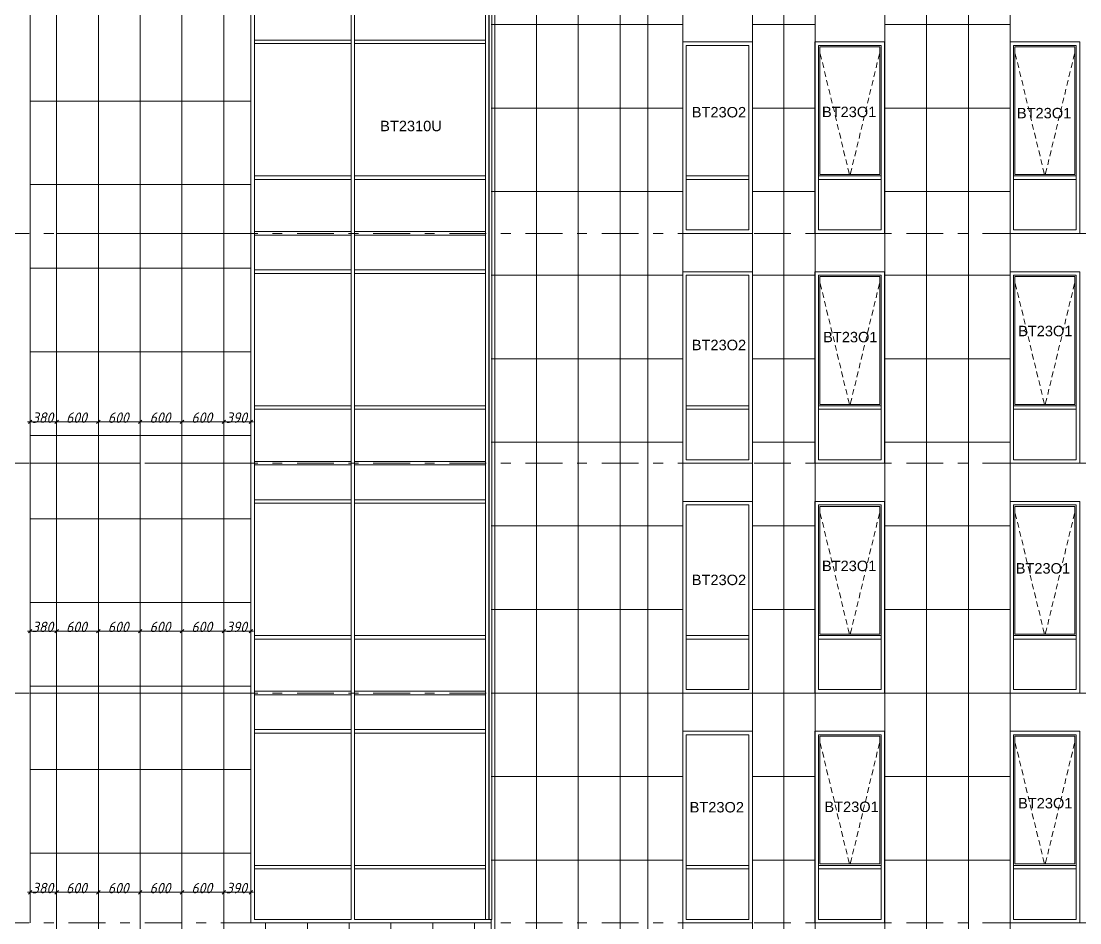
# Model space of a CAD drawing. Header units: millimetres. Extents: x 1499747 to 4230374, y -28481 to 441852.
# Drawn here: x 2796593 to 2811793, y -4283 to 8664 of the extents above; entities that cross this region are included whole.
import ezdxf
from ezdxf.xclip import XClip

# ---------------------------------------------------------------- set-up
doc = ezdxf.new("R2010")
doc.units = ezdxf.units.MM
doc.header["$MEASUREMENT"] = 0
doc.header["$XCLIPFRAME"] = 0
doc.linetypes.add('Штрих-Штриховая', pattern=[1093.611073, 529.166651, -211.666656, 141.111112, -211.666656])
for name, color, linetype, lineweight in [('3 Фасад_27_0_Ном._пера__20_Ном._пера__1', 1, 'Continuous', 18), ('3 Фасад_27_Витражные окна_Ном._пера__1_Ном._пера__7', 7, 'Continuous', 18), ('3 Фасад_27_Витражные окна_Ном._пера__20_Ном._пера__1', 1, 'Continuous', 18), ('3 Фасад_27_Витражные окна_Ном._пера__92_Ном._пера__233', 233, 'Continuous', 18), ('3 Фасад_27_Отделка керамика_Ном._пера__1_Ном._пера__7', 7, 'Continuous', 18), ('3 Фасад_27_Отделка керамика_Ном._пера__74_Ном._пера__255', 255, 'Continuous', 18), ('3 Фасад_27_Размер - ГКЛ перегородки_Ном._пера__20_Ном._пера__1', 1, 'Continuous', 18), ('3 Фасад_27_Размер - ГКЛ перегородки_Ном._пера__5_Ном._пера__5', 5, 'Continuous', 18), ('3 Фасад_27_Сетка кладки_Ном._пера__1_Ном._пера__7', 7, 'Continuous', 18)]:
    doc.layers.add(name, color=color, linetype=linetype, lineweight=lineweight)
doc.layers.add('Чертеж и Рисунок', color=7, linetype='Continuous')
doc.styles.add('СГЕНЕРИР_СТИЛЬ_1', font='')
doc.styles.add('СГЕНЕРИР_СТИЛЬ_2', font='arial.ttf')
doc.styles.get('СГЕНЕРИР_СТИЛЬ_1').set_extended_font_data('GOST Common', italic=True)

# ---------------------------------------------------------------- blocks, each defined once
blk = doc.blocks.new('Чертеж_7_27', base_point=(1694889, 9891))
at = {"layer": '3 Фасад_27_0_Ном._пера__20_Ном._пера__1', "color": 252, "linetype": 'Штрих-Штриховая', "true_color": 0x939598}
for p, q in [((1677947, 33291), (1716089, 33291)), ((1677947, 29991), (1716089, 29991)), ((1677947, 26691), (1716089, 26691)), ((1677947, 23391), (1716089, 23391))]:
    blk.add_line(p, q, dxfattribs=at)
at = {"layer": '3 Фасад_27_Витражные окна_Ном._пера__1_Ном._пера__7', "color": 252, "linetype": 'Continuous', "true_color": 0x939598}
for p, q in [((1693689, 36591), (1693689, 36041)), ((1693739, 36566), (1693739, 36066)), ((1695128, 36066), (1695128, 36566)), ((1695178, 36066), (1695178, 36566)), ((1697059, 36041), (1697059, 36591)), ((1697105, 36041), (1697105, 36591)), ((1697112, 36041), (1697112, 36591)), ((1697148, 36041), (1697148, 36591)), ((1693689, 36041), (1693689, 34091)), ((1693739, 36066), (1695128, 36066)), ((1693739, 36066), (1693739, 36041)), ((1693739, 36041), (1693739, 36016)), ((1695128, 36041), (1695128, 36066)), ((1695128, 36016), (1695128, 36041)), ((1695178, 36066), (1697059, 36066)), ((1695178, 36041), (1695178, 36066)), ((1695178, 36016), (1695178, 36041)), ((1697059, 34091), (1697059, 36041)), ((1697105, 34091), (1697105, 36041)), ((1697112, 34091), (1697112, 36041)), ((1697148, 34091), (1697148, 36041)), ((1693739, 36016), (1695128, 36016)), ((1693739, 36016), (1693739, 34116)), ((1695128, 34116), (1695128, 36016)), ((1695178, 36016), (1697059, 36016)), ((1695178, 34116), (1695178, 36016)), ((1699939, 35991), (1700839, 35991)), ((1699939, 35591), (1699939, 35991)), ((1700839, 35591), (1700839, 35991)), ((1701838, 35991), (1702738, 35991)), ((1701838, 35591), (1701838, 35991)), ((1701858, 35971), (1701858, 34136)), ((1702718, 35971), (1701858, 35971)), ((1702718, 34136), (1702718, 35971)), ((1702738, 35591), (1702738, 35991)), ((1704639, 35591), (1704639, 35991)), ((1705539, 35991), (1704639, 35991)), ((1704659, 34136), (1704659, 35971)), ((1704659, 35971), (1705519, 35971)), ((1705519, 35971), (1705519, 34136)), ((1705539, 35591), (1705539, 35991)), ((1699939, 34116), (1699939, 35591)), ((1700839, 34116), (1700839, 35591)), ((1701838, 34116), (1701838, 35591)), ((1702738, 34116), (1702738, 35591)), ((1704639, 34116), (1704639, 35591)), ((1705539, 34116), (1705539, 35591)), ((1693689, 34091), (1693689, 33291)), ((1693739, 34116), (1695128, 34116)), ((1693739, 34116), (1693739, 34091)), ((1693739, 34091), (1693739, 34066)), ((1693739, 34066), (1695128, 34066)), ((1693739, 34066), (1693739, 33316)), ((1695128, 34091), (1695128, 34116)), ((1695128, 34066), (1695128, 34091)), ((1695128, 33316), (1695128, 34066)), ((1695178, 34116), (1697059, 34116)), ((1695178, 34091), (1695178, 34116)), ((1695178, 34066), (1695178, 34091)), ((1695178, 34066), (1697059, 34066)), ((1695178, 33316), (1695178, 34066)), ((1697059, 33291), (1697059, 34091)), ((1697105, 33291), (1697105, 34091)), ((1697112, 33291), (1697112, 34091)), ((1697148, 33291), (1697148, 34091)), ((1699939, 34091), (1699939, 34116)), ((1700839, 34116), (1699939, 34116)), ((1699939, 34066), (1699939, 34091)), ((1699939, 33341), (1699939, 34066)), ((1700839, 34066), (1699939, 34066)), ((1700839, 34091), (1700839, 34116)), ((1700839, 34066), (1700839, 34091)), ((1700839, 33341), (1700839, 34066)), ((1701838, 34091), (1701838, 34116)), ((1702738, 34116), (1701838, 34116)), ((1701838, 34066), (1701838, 34091)), ((1701838, 33341), (1701838, 34066)), ((1702738, 34066), (1701838, 34066)), ((1701858, 34136), (1702718, 34136)), ((1702738, 34091), (1702738, 34116)), ((1702738, 34066), (1702738, 34091)), ((1702738, 33341), (1702738, 34066)), ((1704639, 34091), (1704639, 34116)), ((1704639, 34116), (1705539, 34116)), ((1704639, 34066), (1704639, 34091)), ((1704639, 33341), (1704639, 34066)), ((1704639, 34066), (1705539, 34066)), ((1705519, 34136), (1704659, 34136)), ((1705539, 34091), (1705539, 34116)), ((1705539, 34066), (1705539, 34091)), ((1705539, 33341), (1705539, 34066)), ((1693689, 33291), (1693689, 32741)), ((1693739, 33316), (1695128, 33316)), ((1693739, 33316), (1693739, 33291)), ((1693739, 33291), (1693739, 33266)), ((1695128, 33291), (1695128, 33316)), ((1695128, 33266), (1695128, 33291)), ((1695178, 33316), (1697059, 33316)), ((1695178, 33291), (1695178, 33316)), ((1695178, 33266), (1695178, 33291)), ((1697059, 32741), (1697059, 33291)), ((1697105, 32741), (1697105, 33291)), ((1697112, 32741), (1697112, 33291)), ((1697148, 32741), (1697148, 33291)), ((1700839, 33341), (1699939, 33341)), ((1702738, 33341), (1701838, 33341)), ((1704639, 33341), (1705539, 33341)), ((1693739, 33266), (1695128, 33266)), ((1693739, 33266), (1693739, 32766)), ((1695128, 32766), (1695128, 33266)), ((1695178, 33266), (1697059, 33266)), ((1695178, 32766), (1695178, 33266)), ((1693689, 32741), (1693689, 30791)), ((1693739, 32766), (1695128, 32766)), ((1693739, 32766), (1693739, 32741)), ((1693739, 32741), (1693739, 32716)), ((1693739, 32716), (1695128, 32716)), ((1693739, 32716), (1693739, 30816)), ((1695128, 32741), (1695128, 32766)), ((1695128, 32716), (1695128, 32741)), ((1695128, 30816), (1695128, 32716)), ((1695178, 32766), (1697059, 32766)), ((1695178, 32741), (1695178, 32766)), ((1695178, 32716), (1695178, 32741)), ((1695178, 32716), (1697059, 32716)), ((1695178, 30816), (1695178, 32716)), ((1697059, 30791), (1697059, 32741)), ((1697105, 30791), (1697105, 32741)), ((1697112, 30791), (1697112, 32741)), ((1697148, 30791), (1697148, 32741)), ((1699939, 32691), (1700839, 32691)), ((1699939, 32291), (1699939, 32691)), ((1700839, 32291), (1700839, 32691)), ((1701838, 32691), (1702738, 32691)), ((1701838, 32291), (1701838, 32691)), ((1702738, 32291), (1702738, 32691)), ((1704639, 32291), (1704639, 32691)), ((1705539, 32691), (1704639, 32691)), ((1705539, 32291), (1705539, 32691)), ((1701858, 32671), (1701858, 30836)), ((1702718, 32671), (1701858, 32671)), ((1702718, 30836), (1702718, 32671)), ((1704659, 30836), (1704659, 32671)), ((1704659, 32671), (1705519, 32671)), ((1705519, 32671), (1705519, 30836)), ((1699939, 30816), (1699939, 32291)), ((1700839, 30816), (1700839, 32291)), ((1701838, 30816), (1701838, 32291)), ((1702738, 30816), (1702738, 32291)), ((1704639, 30816), (1704639, 32291)), ((1705539, 30816), (1705539, 32291)), ((1693689, 30791), (1693689, 29991)), ((1693739, 30816), (1695128, 30816)), ((1693739, 30816), (1693739, 30791)), ((1693739, 30791), (1693739, 30766)), ((1693739, 30766), (1695128, 30766)), ((1693739, 30766), (1693739, 30016)), ((1695128, 30791), (1695128, 30816)), ((1695128, 30766), (1695128, 30791)), ((1695128, 30016), (1695128, 30766)), ((1695178, 30816), (1697059, 30816)), ((1695178, 30791), (1695178, 30816)), ((1695178, 30766), (1695178, 30791)), ((1695178, 30766), (1697059, 30766)), ((1695178, 30016), (1695178, 30766)), ((1697059, 29991), (1697059, 30791)), ((1697105, 29991), (1697105, 30791)), ((1697112, 29991), (1697112, 30791)), ((1697148, 29991), (1697148, 30791)), ((1699939, 30791), (1699939, 30816)), ((1700839, 30816), (1699939, 30816)), ((1699939, 30766), (1699939, 30791)), ((1699939, 30041), (1699939, 30766)), ((1700839, 30766), (1699939, 30766)), ((1700839, 30791), (1700839, 30816)), ((1700839, 30766), (1700839, 30791)), ((1700839, 30041), (1700839, 30766)), ((1701838, 30791), (1701838, 30816)), ((1702738, 30816), (1701838, 30816)), ((1701838, 30766), (1701838, 30791)), ((1701838, 30041), (1701838, 30766)), ((1702738, 30766), (1701838, 30766)), ((1701858, 30836), (1702718, 30836)), ((1702738, 30791), (1702738, 30816)), ((1702738, 30766), (1702738, 30791)), ((1702738, 30041), (1702738, 30766)), ((1704639, 30791), (1704639, 30816)), ((1704639, 30816), (1705539, 30816)), ((1704639, 30766), (1704639, 30791)), ((1704639, 30041), (1704639, 30766)), ((1704639, 30766), (1705539, 30766)), ((1705519, 30836), (1704659, 30836)), ((1705539, 30791), (1705539, 30816)), ((1705539, 30766), (1705539, 30791)), ((1705539, 30041), (1705539, 30766)), ((1693689, 29991), (1693689, 29441)), ((1693739, 30016), (1695128, 30016)), ((1693739, 30016), (1693739, 29991)), ((1693739, 29991), (1693739, 29966)), ((1693739, 29966), (1695128, 29966)), ((1693739, 29966), (1693739, 29466)), ((1695128, 29991), (1695128, 30016)), ((1695128, 29966), (1695128, 29991)), ((1695128, 29466), (1695128, 29966)), ((1695178, 30016), (1697059, 30016)), ((1695178, 29991), (1695178, 30016)), ((1695178, 29966), (1695178, 29991)), ((1695178, 29966), (1697059, 29966)), ((1695178, 29466), (1695178, 29966)), ((1697059, 29441), (1697059, 29991)), ((1697105, 29441), (1697105, 29991)), ((1697112, 29441), (1697112, 29991)), ((1697148, 29441), (1697148, 29991)), ((1700839, 30041), (1699939, 30041)), ((1702738, 30041), (1701838, 30041)), ((1704639, 30041), (1705539, 30041)), ((1693689, 29441), (1693689, 27491)), ((1693739, 29466), (1695128, 29466)), ((1693739, 29466), (1693739, 29441)), ((1693739, 29441), (1693739, 29416)), ((1693739, 29416), (1695128, 29416)), ((1693739, 29416), (1693739, 27516)), ((1695128, 29441), (1695128, 29466)), ((1695128, 29416), (1695128, 29441)), ((1695128, 27516), (1695128, 29416)), ((1695178, 29466), (1697059, 29466)), ((1695178, 29441), (1695178, 29466)), ((1695178, 29416), (1695178, 29441)), ((1695178, 29416), (1697059, 29416)), ((1695178, 27516), (1695178, 29416)), ((1697059, 27491), (1697059, 29441)), ((1697105, 27491), (1697105, 29441)), ((1697112, 27491), (1697112, 29441)), ((1697148, 27491), (1697148, 29441)), ((1699939, 29391), (1700839, 29391)), ((1699939, 28991), (1699939, 29391)), ((1700839, 28991), (1700839, 29391)), ((1701838, 29391), (1702738, 29391)), ((1701838, 28991), (1701838, 29391)), ((1701858, 29371), (1701858, 27536)), ((1702718, 29371), (1701858, 29371)), ((1702718, 27536), (1702718, 29371)), ((1702738, 28991), (1702738, 29391)), ((1704639, 28991), (1704639, 29391)), ((1705539, 29391), (1704639, 29391)), ((1704659, 27536), (1704659, 29371)), ((1704659, 29371), (1705519, 29371)), ((1705519, 29371), (1705519, 27536)), ((1705539, 28991), (1705539, 29391)), ((1699939, 27516), (1699939, 28991)), ((1700839, 27516), (1700839, 28991)), ((1701838, 27516), (1701838, 28991)), ((1702738, 27516), (1702738, 28991)), ((1704639, 27516), (1704639, 28991)), ((1705539, 27516), (1705539, 28991)), ((1693739, 27516), (1695128, 27516)), ((1693739, 27516), (1693739, 27491)), ((1695128, 27491), (1695128, 27516)), ((1695178, 27516), (1697059, 27516)), ((1695178, 27491), (1695178, 27516)), ((1699939, 27491), (1699939, 27516)), ((1700839, 27516), (1699939, 27516)), ((1700839, 27491), (1700839, 27516)), ((1701838, 27491), (1701838, 27516)), ((1702738, 27516), (1701838, 27516)), ((1701858, 27536), (1702718, 27536)), ((1702738, 27491), (1702738, 27516)), ((1704639, 27491), (1704639, 27516)), ((1704639, 27516), (1705539, 27516)), ((1705519, 27536), (1704659, 27536)), ((1705539, 27491), (1705539, 27516)), ((1693689, 27491), (1693689, 26691)), ((1693739, 27491), (1693739, 27466)), ((1693739, 27466), (1695128, 27466)), ((1693739, 27466), (1693739, 26716)), ((1695128, 27466), (1695128, 27491)), ((1695128, 26716), (1695128, 27466)), ((1695178, 27466), (1695178, 27491)), ((1695178, 27466), (1697059, 27466)), ((1695178, 26716), (1695178, 27466)), ((1697059, 26691), (1697059, 27491)), ((1697105, 26691), (1697105, 27491)), ((1697112, 26691), (1697112, 27491)), ((1697148, 26691), (1697148, 27491)), ((1699939, 27466), (1699939, 27491)), ((1699939, 26741), (1699939, 27466)), ((1700839, 27466), (1699939, 27466)), ((1700839, 27466), (1700839, 27491)), ((1700839, 26741), (1700839, 27466)), ((1701838, 27466), (1701838, 27491)), ((1701838, 26741), (1701838, 27466)), ((1702738, 27466), (1701838, 27466)), ((1702738, 27466), (1702738, 27491)), ((1702738, 26741), (1702738, 27466)), ((1704639, 27466), (1704639, 27491)), ((1704639, 26741), (1704639, 27466)), ((1704639, 27466), (1705539, 27466)), ((1705539, 27466), (1705539, 27491)), ((1705539, 26741), (1705539, 27466)), ((1693689, 26691), (1693689, 26141)), ((1693739, 26716), (1695128, 26716)), ((1693739, 26716), (1693739, 26691)), ((1693739, 26691), (1693739, 26666)), ((1693739, 26666), (1695128, 26666)), ((1693739, 26666), (1693739, 26166)), ((1695128, 26691), (1695128, 26716)), ((1695128, 26666), (1695128, 26691)), ((1695128, 26166), (1695128, 26666)), ((1695178, 26716), (1697059, 26716)), ((1695178, 26691), (1695178, 26716)), ((1695178, 26666), (1695178, 26691)), ((1695178, 26666), (1697059, 26666)), ((1695178, 26166), (1695178, 26666)), ((1697059, 26141), (1697059, 26691)), ((1697105, 26141), (1697105, 26691)), ((1697112, 26141), (1697112, 26691)), ((1697148, 26141), (1697148, 26691)), ((1700839, 26741), (1699939, 26741)), ((1702738, 26741), (1701838, 26741)), ((1704639, 26741), (1705539, 26741)), ((1693739, 26166), (1695128, 26166)), ((1693739, 26166), (1693739, 26141)), ((1695128, 26141), (1695128, 26166)), ((1695178, 26166), (1697059, 26166)), ((1695178, 26141), (1695178, 26166)), ((1693689, 26141), (1693689, 24191)), ((1693739, 26141), (1693739, 26116)), ((1693739, 26116), (1695128, 26116)), ((1693739, 26116), (1693739, 24216)), ((1695128, 26116), (1695128, 26141)), ((1695128, 24216), (1695128, 26116)), ((1695178, 26116), (1695178, 26141)), ((1695178, 26116), (1697059, 26116)), ((1695178, 24216), (1695178, 26116)), ((1697059, 24191), (1697059, 26141)), ((1697105, 24191), (1697105, 26141)), ((1697112, 24191), (1697112, 26141)), ((1697148, 24191), (1697148, 26141)), ((1699939, 26091), (1700839, 26091)), ((1699939, 25691), (1699939, 26091)), ((1700839, 25691), (1700839, 26091)), ((1701838, 26091), (1702738, 26091)), ((1701838, 25691), (1701838, 26091)), ((1701858, 26071), (1701858, 24236)), ((1702718, 26071), (1701858, 26071)), ((1702718, 24236), (1702718, 26071)), ((1702738, 25691), (1702738, 26091)), ((1704639, 25691), (1704639, 26091)), ((1705539, 26091), (1704639, 26091)), ((1704659, 24236), (1704659, 26071)), ((1704659, 26071), (1705519, 26071)), ((1705519, 26071), (1705519, 24236)), ((1705539, 25691), (1705539, 26091)), ((1699939, 24216), (1699939, 25691)), ((1700839, 24216), (1700839, 25691)), ((1701838, 24216), (1701838, 25691)), ((1702738, 24216), (1702738, 25691)), ((1704639, 24216), (1704639, 25691)), ((1705539, 24216), (1705539, 25691)), ((1693689, 24191), (1693689, 23391)), ((1693739, 24216), (1695128, 24216)), ((1693739, 24216), (1693739, 24191)), ((1693739, 24191), (1693739, 24166)), ((1695128, 24191), (1695128, 24216)), ((1695128, 24166), (1695128, 24191)), ((1695178, 24216), (1697059, 24216)), ((1695178, 24191), (1695178, 24216)), ((1695178, 24166), (1695178, 24191)), ((1697059, 23441), (1697059, 24191)), ((1697105, 23441), (1697105, 24191)), ((1697112, 23441), (1697112, 24191)), ((1697148, 23441), (1697148, 24191)), ((1699939, 24191), (1699939, 24216)), ((1700839, 24216), (1699939, 24216)), ((1699939, 24166), (1699939, 24191)), ((1700839, 24191), (1700839, 24216)), ((1700839, 24166), (1700839, 24191)), ((1701838, 24191), (1701838, 24216)), ((1702738, 24216), (1701838, 24216)), ((1701838, 24166), (1701838, 24191)), ((1701858, 24236), (1702718, 24236)), ((1702738, 24191), (1702738, 24216)), ((1702738, 24166), (1702738, 24191)), ((1704639, 24191), (1704639, 24216)), ((1704639, 24216), (1705539, 24216)), ((1704639, 24166), (1704639, 24191)), ((1705519, 24236), (1704659, 24236)), ((1705539, 24191), (1705539, 24216)), ((1705539, 24166), (1705539, 24191)), ((1693739, 24166), (1695128, 24166)), ((1693739, 24166), (1693739, 23441)), ((1695128, 23441), (1695128, 24166)), ((1695178, 24166), (1697059, 24166)), ((1695178, 23441), (1695178, 24166)), ((1699939, 23441), (1699939, 24166)), ((1700839, 24166), (1699939, 24166)), ((1700839, 23441), (1700839, 24166)), ((1701838, 23441), (1701838, 24166)), ((1702738, 24166), (1701838, 24166)), ((1702738, 23441), (1702738, 24166)), ((1704639, 23441), (1704639, 24166)), ((1704639, 24166), (1705539, 24166)), ((1705539, 23441), (1705539, 24166)), ((1693739, 23441), (1695128, 23441)), ((1695178, 23441), (1697059, 23441)), ((1697059, 23441), (1697084, 23441)), ((1697084, 23441), (1697105, 23441)), ((1697112, 23441), (1697105, 23441)), ((1697121, 23441), (1697112, 23441)), ((1697121, 23441), (1697139, 23441)), ((1697148, 23441), (1697139, 23441)), ((1697139, 23391), (1697139, 23441)), ((1700839, 23441), (1699939, 23441)), ((1702738, 23441), (1701838, 23441)), ((1704639, 23441), (1705539, 23441)), ((1693689, 23391), (1695153, 23391)), ((1695153, 23391), (1697084, 23391)), ((1697084, 23391), (1697139, 23391))]:
    blk.add_line(p, q, dxfattribs=at)
at = {"layer": '3 Фасад_27_Витражные окна_Ном._пера__92_Ном._пера__233', "color": 252, "linetype": 'Continuous', "true_color": 0x939598}
for p, q in [((1701864, 35870), (1701883, 35792)), ((1701894, 35744), (1701913, 35666)), ((1702682, 35744), (1702664, 35666)), ((1702713, 35870), (1702694, 35792)), ((1704664, 35870), (1704683, 35792)), ((1704695, 35744), (1704714, 35666)), ((1705483, 35744), (1705464, 35666)), ((1705513, 35870), (1705495, 35792)), ((1701925, 35617), (1701944, 35539)), ((1702652, 35617), (1702633, 35539)), ((1704725, 35617), (1704744, 35539)), ((1705452, 35617), (1705434, 35539)), ((1701955, 35491), (1701974, 35413)), ((1702621, 35491), (1702603, 35413)), ((1704756, 35491), (1704775, 35413)), ((1705422, 35491), (1705403, 35413)), ((1701986, 35364), (1702005, 35287)), ((1702591, 35364), (1702572, 35287)), ((1704786, 35364), (1704805, 35287)), ((1705391, 35364), (1705373, 35287)), ((1702016, 35238), (1702035, 35160)), ((1702560, 35238), (1702542, 35160)), ((1704817, 35238), (1704836, 35160)), ((1705361, 35238), (1705342, 35160)), ((1702047, 35112), (1702066, 35034)), ((1702077, 34985), (1702096, 34908)), ((1702499, 34985), (1702481, 34908)), ((1702530, 35112), (1702511, 35034)), ((1704847, 35112), (1704866, 35034)), ((1704878, 34985), (1704897, 34908)), ((1705300, 34985), (1705281, 34908)), ((1705330, 35112), (1705312, 35034)), ((1702108, 34859), (1702127, 34781)), ((1702469, 34859), (1702450, 34781)), ((1704908, 34859), (1704927, 34781)), ((1705269, 34859), (1705251, 34781)), ((1702138, 34733), (1702157, 34655)), ((1702438, 34733), (1702420, 34655)), ((1704939, 34733), (1704958, 34655)), ((1705239, 34733), (1705220, 34655)), ((1702169, 34606), (1702188, 34528)), ((1702408, 34606), (1702389, 34528)), ((1704969, 34606), (1704988, 34528)), ((1705208, 34606), (1705190, 34528)), ((1702199, 34480), (1702218, 34402)), ((1702230, 34353), (1702249, 34276)), ((1702347, 34353), (1702328, 34276)), ((1702377, 34480), (1702359, 34402)), ((1705000, 34480), (1705019, 34402)), ((1705031, 34353), (1705049, 34276)), ((1705147, 34353), (1705129, 34276)), ((1705178, 34480), (1705159, 34402)), ((1702260, 34227), (1702270, 34189)), ((1702316, 34227), (1702307, 34189)), ((1705061, 34227), (1705070, 34189)), ((1705117, 34227), (1705108, 34189)), ((1702270, 34189), (1702282, 34136)), ((1702307, 34189), (1702294, 34136)), ((1705070, 34189), (1705083, 34136)), ((1705108, 34189), (1705095, 34136)), ((1701864, 32570), (1701883, 32492)), ((1702713, 32570), (1702694, 32492)), ((1704664, 32570), (1704683, 32492)), ((1705513, 32570), (1705495, 32492)), ((1701894, 32444), (1701913, 32366)), ((1702682, 32444), (1702664, 32366)), ((1704695, 32444), (1704714, 32366)), ((1705483, 32444), (1705464, 32366)), ((1701925, 32317), (1701944, 32239)), ((1702652, 32317), (1702633, 32239)), ((1704725, 32317), (1704744, 32239)), ((1705452, 32317), (1705434, 32239)), ((1701955, 32191), (1701974, 32113)), ((1702621, 32191), (1702603, 32113)), ((1704756, 32191), (1704775, 32113)), ((1705422, 32191), (1705403, 32113)), ((1701986, 32064), (1702005, 31987)), ((1702016, 31938), (1702035, 31860)), ((1702560, 31938), (1702542, 31860)), ((1702591, 32064), (1702572, 31987)), ((1704786, 32064), (1704805, 31987)), ((1704817, 31938), (1704836, 31860)), ((1705361, 31938), (1705342, 31860)), ((1705391, 32064), (1705373, 31987)), ((1702047, 31812), (1702066, 31734)), ((1702530, 31812), (1702511, 31734)), ((1704847, 31812), (1704866, 31734)), ((1705330, 31812), (1705312, 31734)), ((1702077, 31685), (1702096, 31608)), ((1702499, 31685), (1702481, 31608)), ((1704878, 31685), (1704897, 31608)), ((1705300, 31685), (1705281, 31608)), ((1702108, 31559), (1702127, 31481)), ((1702469, 31559), (1702450, 31481)), ((1704908, 31559), (1704927, 31481)), ((1705269, 31559), (1705251, 31481)), ((1702138, 31433), (1702157, 31355)), ((1702438, 31433), (1702420, 31355)), ((1704939, 31433), (1704958, 31355)), ((1705239, 31433), (1705220, 31355)), ((1702169, 31306), (1702188, 31228)), ((1702199, 31180), (1702218, 31102)), ((1702377, 31180), (1702359, 31102)), ((1702408, 31306), (1702389, 31228)), ((1704969, 31306), (1704988, 31228)), ((1705000, 31180), (1705019, 31102)), ((1705178, 31180), (1705159, 31102)), ((1705208, 31306), (1705190, 31228)), ((1702230, 31053), (1702249, 30976)), ((1702347, 31053), (1702328, 30976)), ((1705031, 31053), (1705049, 30976)), ((1705147, 31053), (1705129, 30976)), ((1702260, 30927), (1702270, 30889)), ((1702270, 30889), (1702282, 30836)), ((1702307, 30889), (1702294, 30836)), ((1702316, 30927), (1702307, 30889)), ((1705061, 30927), (1705070, 30889)), ((1705070, 30889), (1705083, 30836)), ((1705108, 30889), (1705095, 30836)), ((1705117, 30927), (1705108, 30889)), ((1701864, 29270), (1701883, 29192)), ((1702713, 29270), (1702694, 29192)), ((1704664, 29270), (1704683, 29192)), ((1705513, 29270), (1705495, 29192)), ((1701894, 29144), (1701913, 29066)), ((1702682, 29144), (1702664, 29066)), ((1704695, 29144), (1704714, 29066)), ((1705483, 29144), (1705464, 29066)), ((1701925, 29017), (1701944, 28939)), ((1701955, 28891), (1701974, 28813)), ((1702621, 28891), (1702603, 28813)), ((1702652, 29017), (1702633, 28939)), ((1704725, 29017), (1704744, 28939)), ((1704756, 28891), (1704775, 28813)), ((1705422, 28891), (1705403, 28813)), ((1705452, 29017), (1705434, 28939)), ((1701986, 28764), (1702005, 28687)), ((1702591, 28764), (1702572, 28687)), ((1704786, 28764), (1704805, 28687)), ((1705391, 28764), (1705373, 28687)), ((1702016, 28638), (1702035, 28560)), ((1702560, 28638), (1702542, 28560)), ((1704817, 28638), (1704836, 28560)), ((1705361, 28638), (1705342, 28560)), ((1702047, 28512), (1702066, 28434)), ((1702530, 28512), (1702511, 28434)), ((1704847, 28512), (1704866, 28434)), ((1705330, 28512), (1705312, 28434)), ((1702077, 28385), (1702096, 28308)), ((1702499, 28385), (1702481, 28308)), ((1704878, 28385), (1704897, 28308)), ((1705300, 28385), (1705281, 28308)), ((1702108, 28259), (1702127, 28181)), ((1702138, 28133), (1702157, 28055)), ((1702438, 28133), (1702420, 28055)), ((1702469, 28259), (1702450, 28181)), ((1704908, 28259), (1704927, 28181)), ((1704939, 28133), (1704958, 28055)), ((1705239, 28133), (1705220, 28055)), ((1705269, 28259), (1705251, 28181)), ((1702169, 28006), (1702188, 27928)), ((1702408, 28006), (1702389, 27928)), ((1704969, 28006), (1704988, 27928)), ((1705208, 28006), (1705190, 27928)), ((1702199, 27880), (1702218, 27802)), ((1702377, 27880), (1702359, 27802)), ((1705000, 27880), (1705019, 27802)), ((1705178, 27880), (1705159, 27802)), ((1702230, 27753), (1702249, 27676)), ((1702347, 27753), (1702328, 27676)), ((1705031, 27753), (1705049, 27676)), ((1705147, 27753), (1705129, 27676)), ((1702260, 27627), (1702270, 27589)), ((1702270, 27589), (1702282, 27536)), ((1702307, 27589), (1702294, 27536)), ((1702316, 27627), (1702307, 27589)), ((1705061, 27627), (1705070, 27589)), ((1705070, 27589), (1705083, 27536)), ((1705108, 27589), (1705095, 27536)), ((1705117, 27627), (1705108, 27589)), ((1701864, 25970), (1701883, 25892)), ((1701894, 25844), (1701913, 25766)), ((1702682, 25844), (1702664, 25766)), ((1702713, 25970), (1702694, 25892)), ((1704664, 25970), (1704683, 25892)), ((1704695, 25844), (1704714, 25766)), ((1705483, 25844), (1705464, 25766)), ((1705513, 25970), (1705495, 25892)), ((1701925, 25717), (1701944, 25639)), ((1702652, 25717), (1702633, 25639)), ((1704725, 25717), (1704744, 25639)), ((1705452, 25717), (1705434, 25639)), ((1701955, 25591), (1701974, 25513)), ((1702621, 25591), (1702603, 25513)), ((1704756, 25591), (1704775, 25513)), ((1705422, 25591), (1705403, 25513)), ((1701986, 25464), (1702005, 25387)), ((1702591, 25464), (1702572, 25387)), ((1704786, 25464), (1704805, 25387)), ((1705391, 25464), (1705373, 25387)), ((1702016, 25338), (1702035, 25260)), ((1702560, 25338), (1702542, 25260)), ((1704817, 25338), (1704836, 25260)), ((1705361, 25338), (1705342, 25260)), ((1702047, 25212), (1702066, 25134)), ((1702077, 25085), (1702096, 25008)), ((1702499, 25085), (1702481, 25008)), ((1702530, 25212), (1702511, 25134)), ((1704847, 25212), (1704866, 25134)), ((1704878, 25085), (1704897, 25008)), ((1705300, 25085), (1705281, 25008)), ((1705330, 25212), (1705312, 25134)), ((1702108, 24959), (1702127, 24881)), ((1702469, 24959), (1702450, 24881)), ((1704908, 24959), (1704927, 24881)), ((1705269, 24959), (1705251, 24881)), ((1702138, 24833), (1702157, 24755)), ((1702438, 24833), (1702420, 24755)), ((1704939, 24833), (1704958, 24755)), ((1705239, 24833), (1705220, 24755)), ((1702169, 24706), (1702188, 24628)), ((1702408, 24706), (1702389, 24628)), ((1704969, 24706), (1704988, 24628)), ((1705208, 24706), (1705190, 24628)), ((1702199, 24580), (1702218, 24502)), ((1702377, 24580), (1702359, 24502)), ((1705000, 24580), (1705019, 24502)), ((1705178, 24580), (1705159, 24502)), ((1702230, 24453), (1702249, 24376)), ((1702260, 24327), (1702270, 24289)), ((1702316, 24327), (1702307, 24289)), ((1702347, 24453), (1702328, 24376)), ((1705031, 24453), (1705049, 24376)), ((1705061, 24327), (1705070, 24289)), ((1705117, 24327), (1705108, 24289)), ((1705147, 24453), (1705129, 24376)), ((1702270, 24289), (1702282, 24236)), ((1702307, 24289), (1702294, 24236)), ((1705070, 24289), (1705083, 24236)), ((1705108, 24289), (1705095, 24236))]:
    blk.add_line(p, q, dxfattribs=at)
at = {"layer": '3 Фасад_27_Отделка керамика_Ном._пера__1_Ном._пера__7', "color": 252, "linetype": 'Continuous', "true_color": 0x939598}
for p, q in [((1699389, 49841), (1699389, 19591)), ((1699389, 19591), (1699389, 49841)), ((1697789, 19591), (1697789, 45991)), ((1690519, 36591), (1690519, 29991)), ((1690899, 33291), (1690899, 36591)), ((1691499, 36591), (1691499, 33291)), ((1692099, 33291), (1692099, 36591)), ((1693299, 36591), (1693299, 33291)), ((1699889, 33291), (1699889, 36041)), ((1699889, 36041), (1700889, 36041)), ((1700889, 36041), (1700889, 33291)), ((1701788, 33291), (1701788, 36041)), ((1701788, 36041), (1702788, 36041)), ((1702788, 36041), (1702788, 33291)), ((1704589, 33291), (1704589, 36041)), ((1704589, 36041), (1705589, 36041)), ((1705589, 36041), (1705589, 33291)), ((1691499, 33291), (1690899, 33291)), ((1691499, 33291), (1692099, 33291)), ((1691499, 29991), (1691499, 33291)), ((1693299, 33291), (1692099, 33291)), ((1692099, 33291), (1692099, 29991)), ((1693299, 29991), (1693299, 33291)), ((1693299, 33291), (1693689, 33291)), ((1693689, 29991), (1693689, 33291)), ((1700889, 33291), (1699889, 33291)), ((1702788, 33291), (1701788, 33291)), ((1705589, 33291), (1704589, 33291)), ((1699889, 29991), (1699889, 32741)), ((1699889, 32741), (1700889, 32741)), ((1700889, 32741), (1700889, 29991)), ((1701788, 29991), (1701788, 32741)), ((1701788, 32741), (1702788, 32741)), ((1702788, 32741), (1702788, 29991)), ((1704589, 32741), (1705589, 32741)), ((1704589, 29991), (1704589, 32741)), ((1705589, 32741), (1705589, 29991)), ((1690519, 29991), (1690519, 26691)), ((1690519, 29991), (1691499, 29991)), ((1691499, 29991), (1691499, 26691)), ((1692099, 29991), (1691499, 29991)), ((1692699, 26691), (1692699, 29991)), ((1692699, 29991), (1693299, 29991)), ((1693299, 29991), (1693689, 29991)), ((1693689, 26691), (1693689, 29991)), ((1700889, 29991), (1699889, 29991)), ((1702788, 29991), (1701788, 29991)), ((1705589, 29991), (1704589, 29991)), ((1699889, 26691), (1699889, 29441)), ((1699889, 29441), (1700889, 29441)), ((1700889, 29441), (1700889, 26691)), ((1701788, 26691), (1701788, 29441)), ((1701788, 29441), (1702788, 29441)), ((1702788, 29441), (1702788, 26691)), ((1704589, 26691), (1704589, 29441)), ((1704589, 29441), (1705589, 29441)), ((1705589, 29441), (1705589, 26691)), ((1691499, 26691), (1690519, 26691)), ((1690519, 26691), (1690519, 23391)), ((1691499, 23391), (1691499, 26691)), ((1691499, 26691), (1692699, 26691)), ((1693299, 26691), (1692699, 26691)), ((1692699, 26691), (1692699, 23391)), ((1693299, 26691), (1693689, 26691)), ((1693299, 19591), (1693299, 26691)), ((1693689, 23391), (1693689, 26691)), ((1700889, 26691), (1699891, 26691)), ((1702788, 26691), (1701793, 26691)), ((1705589, 26691), (1704592, 26691)), ((1699889, 23391), (1699889, 26141)), ((1699889, 26141), (1700889, 26141)), ((1700889, 26141), (1700889, 23391)), ((1701788, 23391), (1701788, 26141)), ((1701788, 26141), (1702788, 26141)), ((1702788, 26141), (1702788, 23391)), ((1704589, 23391), (1704589, 26141)), ((1704589, 26141), (1705589, 26141)), ((1705589, 26141), (1705589, 23391)), ((1697139, 23391), (1697139, 19591)), ((1697139, 23391), (1697139, 23391)), ((1700889, 23391), (1699889, 23391)), ((1702788, 23391), (1701788, 23391)), ((1705589, 23391), (1704589, 23391))]:
    blk.add_line(p, q, dxfattribs=at)
at = {"layer": '3 Фасад_27_Отделка керамика_Ном._пера__74_Ном._пера__255', "color": 252, "linetype": 'Continuous', "true_color": 0x939598}
blk.add_line((1690519, 26691), (1690519, 26691), dxfattribs=at)
at = {"layer": '3 Фасад_27_Размер - ГКЛ перегородки_Ном._пера__5_Ном._пера__5', "color": 252, "linetype": 'Continuous', "true_color": 0x939598}
for p, q in [((1690481, 30584), (1690519, 30584)), ((1690544, 30609), (1690494, 30559)), ((1690519, 30291), (1690519, 30631)), ((1690519, 30584), (1690899, 30584)), ((1690924, 30609), (1690874, 30559)), ((1690924, 30609), (1690874, 30559)), ((1690899, 30291), (1690899, 30631)), ((1690899, 30291), (1690899, 30631)), ((1690899, 30584), (1691499, 30584)), ((1691524, 30609), (1691474, 30559)), ((1691524, 30609), (1691474, 30559)), ((1691499, 30291), (1691499, 30631)), ((1691499, 30291), (1691499, 30631)), ((1691499, 30584), (1692099, 30584)), ((1692124, 30609), (1692074, 30559)), ((1692124, 30609), (1692074, 30559)), ((1692099, 30291), (1692099, 30631)), ((1692099, 30291), (1692099, 30631)), ((1692099, 30584), (1692699, 30584)), ((1692724, 30609), (1692674, 30559)), ((1692724, 30609), (1692674, 30559)), ((1692699, 30291), (1692699, 30631)), ((1692699, 30291), (1692699, 30631)), ((1692699, 30584), (1693299, 30584)), ((1693324, 30609), (1693274, 30559)), ((1693324, 30609), (1693274, 30559)), ((1693299, 30291), (1693299, 30631)), ((1693299, 30291), (1693299, 30631)), ((1693299, 30584), (1693689, 30584)), ((1693664, 30559), (1693714, 30609)), ((1693689, 30291), (1693689, 30631)), ((1693689, 30584), (1693726, 30584)), ((1690481, 27579), (1690519, 27579)), ((1690544, 27604), (1690494, 27554)), ((1690519, 26991), (1690519, 27626)), ((1690519, 27579), (1690899, 27579)), ((1690924, 27604), (1690874, 27554)), ((1690924, 27604), (1690874, 27554)), ((1690899, 26991), (1690899, 27626)), ((1690899, 26991), (1690899, 27626)), ((1690899, 27579), (1691499, 27579)), ((1691524, 27604), (1691474, 27554)), ((1691524, 27604), (1691474, 27554)), ((1691499, 26991), (1691499, 27626)), ((1691499, 26991), (1691499, 27626)), ((1691499, 27579), (1692099, 27579)), ((1692124, 27604), (1692074, 27554)), ((1692124, 27604), (1692074, 27554)), ((1692099, 26991), (1692099, 27626)), ((1692099, 26991), (1692099, 27626)), ((1692099, 27579), (1692699, 27579)), ((1692724, 27604), (1692674, 27554)), ((1692724, 27604), (1692674, 27554)), ((1692699, 26991), (1692699, 27626)), ((1692699, 26991), (1692699, 27626)), ((1692699, 27579), (1693299, 27579)), ((1693324, 27604), (1693274, 27554)), ((1693324, 27604), (1693274, 27554)), ((1693299, 26991), (1693299, 27626)), ((1693299, 26991), (1693299, 27626)), ((1693299, 27579), (1693689, 27579)), ((1693664, 27554), (1693714, 27604)), ((1693689, 26991), (1693689, 27626)), ((1693689, 27579), (1693726, 27579)), ((1690519, 23691), (1690519, 23876)), ((1690899, 23691), (1690899, 23876)), ((1690899, 23691), (1690899, 23876)), ((1691499, 23691), (1691499, 23876)), ((1691499, 23691), (1691499, 23876)), ((1692099, 23691), (1692099, 23876)), ((1692099, 23691), (1692099, 23876)), ((1692699, 23691), (1692699, 23876)), ((1692699, 23691), (1692699, 23876)), ((1693299, 23691), (1693299, 23876)), ((1693299, 23691), (1693299, 23876)), ((1693689, 23691), (1693689, 23876)), ((1690481, 23829), (1690519, 23829)), ((1690544, 23854), (1690494, 23804)), ((1690519, 23829), (1690899, 23829)), ((1690924, 23854), (1690874, 23804)), ((1690924, 23854), (1690874, 23804)), ((1690899, 23829), (1691499, 23829)), ((1691524, 23854), (1691474, 23804)), ((1691524, 23854), (1691474, 23804)), ((1691499, 23829), (1692099, 23829)), ((1692124, 23854), (1692074, 23804)), ((1692124, 23854), (1692074, 23804)), ((1692099, 23829), (1692699, 23829)), ((1692724, 23854), (1692674, 23804)), ((1692724, 23854), (1692674, 23804)), ((1692699, 23829), (1693299, 23829)), ((1693324, 23854), (1693274, 23804)), ((1693324, 23854), (1693274, 23804)), ((1693299, 23829), (1693689, 23829)), ((1693664, 23804), (1693714, 23854)), ((1693689, 23829), (1693726, 23829))]:
    blk.add_line(p, q, dxfattribs=at)
at = {"layer": '3 Фасад_27_Сетка кладки_Ном._пера__1_Ном._пера__7', "color": 252, "linetype": 'Continuous', "true_color": 0x939598}
for p, q in [((1701791, 53391), (1701791, 9891)), ((1702791, 53391), (1702791, 9891)), ((1703391, 53391), (1703391, 9891)), ((1703991, 53391), (1703991, 9891)), ((1704591, 53391), (1704591, 9891)), ((1690899, 50241), (1690899, 19591)), ((1691499, 50241), (1691499, 19591)), ((1692099, 50241), (1692099, 19591)), ((1692699, 50241), (1692699, 19591)), ((1693299, 50241), (1693299, 19591)), ((1699891, 49841), (1699891, 9891)), ((1700891, 49841), (1700891, 9891)), ((1701341, 49841), (1701341, 9891)), ((1699391, 36291), (1699891, 36291)), ((1700891, 36291), (1701793, 36291)), ((1702791, 36291), (1704592, 36291)), ((1693689, 35191), (1690519, 35191)), ((1699391, 35091), (1699891, 35091)), ((1700891, 35091), (1701793, 35091)), ((1702791, 35091), (1704592, 35091)), ((1693689, 33991), (1690519, 33991)), ((1699391, 33891), (1699891, 33891)), ((1700891, 33891), (1701793, 33891)), ((1702791, 33891), (1704592, 33891)), ((1693689, 32791), (1690519, 32791)), ((1699391, 32691), (1699891, 32691)), ((1700891, 32691), (1701793, 32691)), ((1702791, 32691), (1704592, 32691)), ((1693689, 31591), (1690519, 31591)), ((1699391, 31491), (1699891, 31491)), ((1700891, 31491), (1701793, 31491)), ((1702791, 31491), (1704592, 31491)), ((1693689, 30391), (1690519, 30391)), ((1699391, 30291), (1699891, 30291)), ((1700891, 30291), (1701793, 30291)), ((1702791, 30291), (1704592, 30291)), ((1693689, 29191), (1690519, 29191)), ((1699391, 29091), (1699891, 29091)), ((1700891, 29091), (1701793, 29091)), ((1702791, 29091), (1704592, 29091)), ((1693689, 27991), (1690519, 27991)), ((1699391, 27891), (1699891, 27891)), ((1700891, 27891), (1701793, 27891)), ((1702791, 27891), (1704592, 27891)), ((1693689, 26791), (1690519, 26791)), ((1699391, 26691), (1699891, 26691)), ((1700891, 26691), (1701793, 26691)), ((1702791, 26691), (1704592, 26691)), ((1693689, 25591), (1690519, 25591)), ((1699391, 25491), (1699891, 25491)), ((1700891, 25491), (1701793, 25491)), ((1702791, 25491), (1704592, 25491)), ((1693689, 24391), (1690519, 24391)), ((1699391, 24291), (1699891, 24291)), ((1700891, 24291), (1701793, 24291)), ((1702791, 24291), (1704592, 24291)), ((1693899, 23391), (1693899, 19591)), ((1694499, 23391), (1694499, 19591)), ((1695099, 23391), (1695099, 19591)), ((1695699, 23391), (1695699, 19591)), ((1696299, 23391), (1696299, 19591)), ((1696899, 23391), (1696899, 19591))]:
    blk.add_line(p, q, dxfattribs=at)
at = {"layer": '3 Фасад_27_Сетка кладки_Ном._пера__1_Ном._пера__7', "color": 252, "linetype": 'Continuous', "true_color": 0x939598, "flags": 128}
for points in [[(1697189, 14701), (1697189, 53391)], [(1697789, 14701), (1697789, 53391)], [(1698389, 9891), (1698389, 49841)], [(1698989, 9891), (1698989, 49841)], [(1697139, 36291), (1697789, 36291)], [(1699391, 36291), (1697789, 36291)], [(1697139, 35091), (1697789, 35091)], [(1699391, 35091), (1697789, 35091)], [(1697139, 33891), (1697789, 33891)], [(1699391, 33891), (1697789, 33891)], [(1697139, 32691), (1697789, 32691)], [(1699391, 32691), (1697789, 32691)], [(1697139, 31491), (1697789, 31491)], [(1699391, 31491), (1697789, 31491)], [(1697139, 30291), (1697789, 30291)], [(1699391, 30291), (1697789, 30291)], [(1697139, 29091), (1697789, 29091)], [(1699391, 29091), (1697789, 29091)], [(1697139, 27891), (1697789, 27891)], [(1699391, 27891), (1697789, 27891)], [(1697139, 26691), (1697789, 26691)], [(1699391, 26691), (1697789, 26691)], [(1697139, 25491), (1697789, 25491)], [(1699391, 25491), (1697789, 25491)], [(1697139, 24291), (1697789, 24291)], [(1699391, 24291), (1697789, 24291)]]:
    blk.add_lwpolyline(points, dxfattribs=at)
at = {"layer": '3 Фасад_27_Витражные окна_Ном._пера__20_Ном._пера__1', "color": 252, "linetype": 'Continuous', "true_color": 0x939598, "char_height": 150, "attachment_point": 4, "style": 'СГЕНЕРИР_СТИЛЬ_2'}
for s, insert in [('\\A1;{\\pql;\\fArial|b0|i0|c204|p0;\\W1.000000;ВТ23О1}', (1701888, 35034)), ('\\A1;{\\pql;\\fArial|b0|i0|c204|p0;\\W1.000000;ВТ23О2}', (1700019, 35030)), ('\\A1;{\\pql;\\fArial|b0|i0|c204|p0;\\W1.000000;ВТ23О1}', (1704687, 35017)), ('\\A1;{\\pql;\\fArial|b0|i0|c204|p0;\\W1.000000;ВТ2310U}', (1695545, 34832)), ('\\A1;{\\pql;\\fArial|b0|i0|c204|p0;\\W1.000000;ВТ23О1}', (1704704, 31888)), ('\\A1;{\\pql;\\fArial|b0|i0|c204|p0;\\W1.000000;ВТ23О1}', (1701905, 31801)), ('\\A1;{\\pql;\\fArial|b0|i0|c204|p0;\\W1.000000;ВТ23О2}', (1700019, 31687)), ('\\A1;{\\pql;\\fArial|b0|i0|c204|p0;\\W1.000000;ВТ23О1}', (1701888, 28515)), ('\\A1;{\\pql;\\fArial|b0|i0|c204|p0;\\W1.000000;ВТ23О1}', (1704670, 28480)), ('\\A1;{\\pql;\\fArial|b0|i0|c204|p0;\\W1.000000;ВТ23О2}', (1700019, 28314)), ('\\A1;{\\pql;\\fArial|b0|i0|c204|p0;\\W1.000000;ВТ23О2}', (1699988, 25050)), ('\\A1;{\\pql;\\fArial|b0|i0|c204|p0;\\W1.000000;ВТ23О1}', (1701923, 25056)), ('\\A1;{\\pql;\\fArial|b0|i0|c204|p0;\\W1.000000;ВТ23О1}', (1704704, 25108))]:
    blk.add_mtext(s, dxfattribs=dict(at, insert=insert))
at = {"layer": '3 Фасад_27_Размер - ГКЛ перегородки_Ном._пера__20_Ном._пера__1', "color": 252, "linetype": 'Continuous', "true_color": 0x939598, "char_height": 150, "attachment_point": 7, "style": 'СГЕНЕРИР_СТИЛЬ_1'}
for s, insert in [('\\A1;{\\pql;\\fGOST Common|b0|i1|c204|p0;\\W1.000000;380}', (1690544, 30570)), ('\\A1;{\\pql;\\fGOST Common|b0|i1|c204|p0;\\W1.000000;600}', (1691034, 30570)), ('\\A1;{\\pql;\\fGOST Common|b0|i1|c204|p0;\\W1.000000;600}', (1691634, 30570)), ('\\A1;{\\pql;\\fGOST Common|b0|i1|c204|p0;\\W1.000000;600}', (1692234, 30570)), ('\\A1;{\\pql;\\fGOST Common|b0|i1|c204|p0;\\W1.000000;600}', (1692834, 30570)), ('\\A1;{\\pql;\\fGOST Common|b0|i1|c204|p0;\\W1.000000;390}', (1693329, 30570)), ('\\A1;{\\pql;\\fGOST Common|b0|i1|c204|p0;\\W1.000000;380}', (1690544, 27565)), ('\\A1;{\\pql;\\fGOST Common|b0|i1|c204|p0;\\W1.000000;600}', (1691034, 27565)), ('\\A1;{\\pql;\\fGOST Common|b0|i1|c204|p0;\\W1.000000;600}', (1691634, 27565)), ('\\A1;{\\pql;\\fGOST Common|b0|i1|c204|p0;\\W1.000000;600}', (1692234, 27565)), ('\\A1;{\\pql;\\fGOST Common|b0|i1|c204|p0;\\W1.000000;600}', (1692834, 27565)), ('\\A1;{\\pql;\\fGOST Common|b0|i1|c204|p0;\\W1.000000;390}', (1693329, 27565)), ('\\A1;{\\pql;\\fGOST Common|b0|i1|c204|p0;\\W1.000000;380}', (1690544, 23815)), ('\\A1;{\\pql;\\fGOST Common|b0|i1|c204|p0;\\W1.000000;600}', (1691034, 23815)), ('\\A1;{\\pql;\\fGOST Common|b0|i1|c204|p0;\\W1.000000;600}', (1691634, 23815)), ('\\A1;{\\pql;\\fGOST Common|b0|i1|c204|p0;\\W1.000000;600}', (1692234, 23815)), ('\\A1;{\\pql;\\fGOST Common|b0|i1|c204|p0;\\W1.000000;600}', (1692834, 23815)), ('\\A1;{\\pql;\\fGOST Common|b0|i1|c204|p0;\\W1.000000;390}', (1693329, 23815))]:
    blk.add_mtext(s, dxfattribs=dict(at, insert=insert))

msp = doc.modelspace()

# ---------------------------------------------------------------- block references
at = {"layer": 'Чертеж и Рисунок', "linetype": 'Continuous'}
ref = msp.add_blockref('Чертеж_7_27', (2801091.76847, -17783.33842), dxfattribs=at)
XClip(ref).set_block_clipping_path([(1672000, -690.0489564684), (1756000, 59100.2549307365)])

doc.saveas('drawing.dxf')
